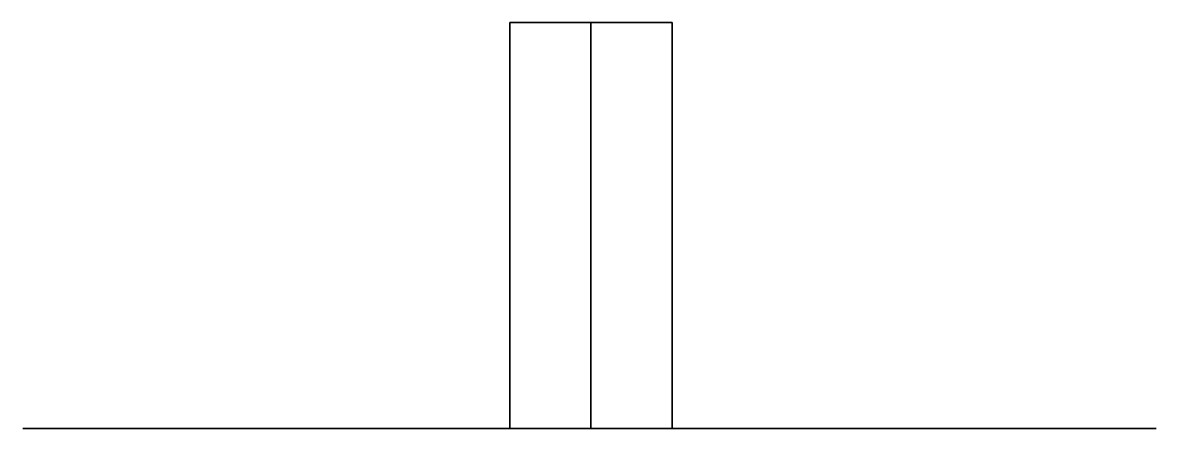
# Model space of a CAD drawing. Extents: x -0.14 to 0.139, y -1.86 to -1.76.
import ezdxf

# ---------------------------------------------------------------- set-up
doc = ezdxf.new("R2010")
doc.units = 0
doc.layers.add('PROP', color=1, linetype='CONTINUOUS')

msp = doc.modelspace()

# ---------------------------------------------------------------- linework, layer by layer
at = {"layer": 'PROP'}
for points in [[(-0.02, -1.76), (0, -1.76, -0.02), (0, -1.86, -0.02), (-0.02, -1.86)], [(0, -1.76, 0.02), (-0.02, -1.76), (-0.02, -1.86), (0, -1.86, 0.02)], [(0, -1.76, -0.02), (0.02, -1.76), (0.02, -1.86), (0, -1.86, -0.02)], [(0.02, -1.76), (0, -1.76, 0.02), (0, -1.86, 0.02), (0.02, -1.86)], [(-0.14, -1.86, -0.04), (-0.12, -1.86, -0.02), (-0.09, -1.86, -0.09), (-0.14, -1.86, -0.08)], [(-0.14, -1.86, -0.08), (-0.09, -1.86, -0.09), (-0.12, -1.86, -0.02), (-0.14, -1.86, -0.04)], [(-0.09, -1.86, -0.09), (-0.05, -1.86, -0.07), (-0.06, -1.86, 0.02), (-0.12, -1.86, -0.02)], [(-0.12, -1.86, -0.02), (-0.06, -1.86, 0.02), (-0.05, -1.86, -0.07), (-0.09, -1.86, -0.09)], [(-0.05, -1.86, -0.07), (-0.00732, -1.86, -0.02732), (0, -1.86, 0.02), (-0.06, -1.86, 0.02)], [(-0.06, -1.86, 0.02), (0, -1.86, 0.02), (-0.00732, -1.86, -0.02732), (-0.05, -1.86, -0.07)], [(0.04732, -1.86, 0.04196), (0.01732, -1.86, -0.01), (-0.02, -1.86, 0.02), (-0.03562, -1.86, 0.0783)], [(-0.03562, -1.86, 0.0783), (-0.02, -1.86, 0.02), (0.01732, -1.86, -0.01), (0.04732, -1.86, 0.04196)], [(0.04268, -1.86, 0.11392), (0.04732, -1.86, 0.04196), (-0.03562, -1.86, 0.0783), (-0.03294, -1.86, 0.12294)], [(-0.03294, -1.86, 0.12294), (-0.03562, -1.86, 0.0783), (0.04732, -1.86, 0.04196), (0.04268, -1.86, 0.11392)], [(0.00072, -1.86, 0.16124), (-0.03294, -1.86, 0.12294), (0.04268, -1.86, 0.11392), (0.03536, -1.86, 0.14124)], [(0.03536, -1.86, 0.14124), (0.04268, -1.86, 0.11392), (-0.03294, -1.86, 0.12294), (0.00072, -1.86, 0.16124)], [(0.01268, -1.86, -0.06196), (-0.01732, -1.86, -0.01), (0.02732, -1.86, 0.00732), (0.08562, -1.86, -0.0083)], [(0.08562, -1.86, -0.0083), (0.02732, -1.86, 0.00732), (-0.01732, -1.86, -0.01), (0.01268, -1.86, -0.06196)], [(0.07732, -1.86, -0.09392), (0.01268, -1.86, -0.06196), (0.08562, -1.86, -0.0083), (0.12294, -1.86, -0.03294)], [(0.12294, -1.86, -0.03294), (0.08562, -1.86, -0.0083), (0.01268, -1.86, -0.06196), (0.07732, -1.86, -0.09392)], [(0.13928, -1.86, -0.08124), (0.12294, -1.86, -0.03294), (0.07732, -1.86, -0.09392), (0.10464, -1.86, -0.10124)], [(0.10464, -1.86, -0.10124), (0.07732, -1.86, -0.09392), (0.12294, -1.86, -0.03294), (0.13928, -1.86, -0.08124)]]:
    msp.add_3dface(points, dxfattribs=at)

doc.saveas('drawing.dxf')
